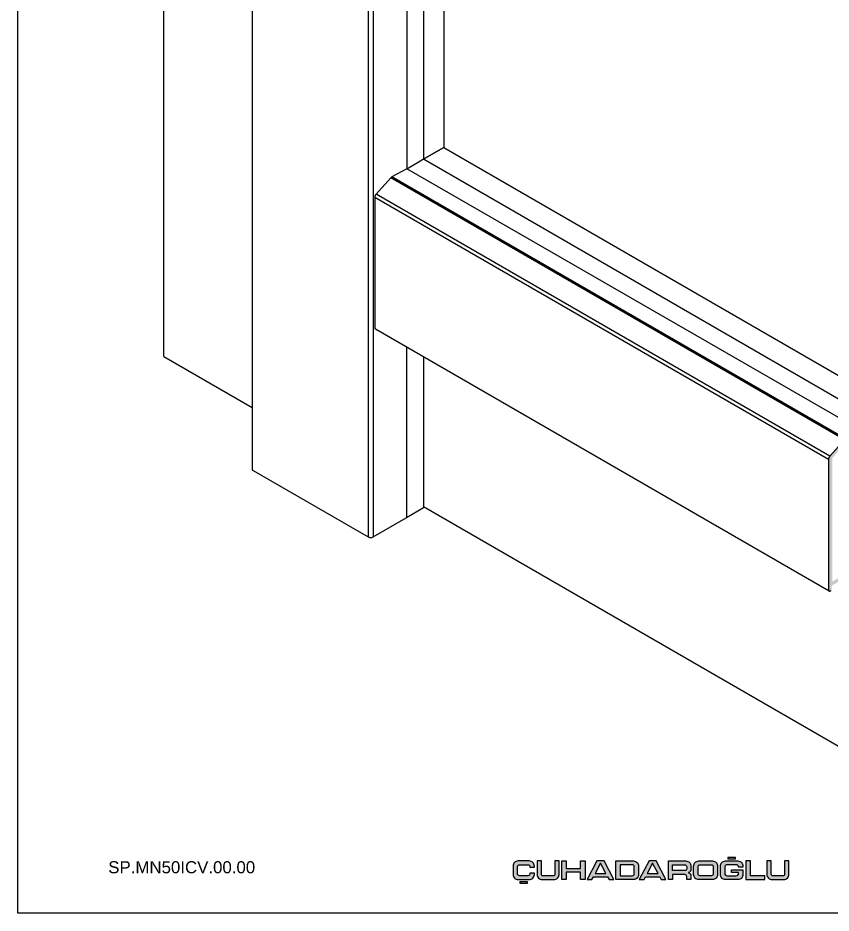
# Model space of a CAD drawing. Header units: millimetres. Extents: x 12 to 3612, y 18 to 315.
# Drawn here: x 252.5 to 387.4, y 17.9 to 166.4 of the extents above; entities that cross this region are included whole.
import ezdxf

# ---------------------------------------------------------------- set-up
doc = ezdxf.new("R2010")
doc.units = ezdxf.units.MM
doc.linetypes.add('SLD-Katı', pattern=[0])
for name, color, linetype in [('Aksesuar', 7, 'Continuous'), ('ANTET', 140, 'Continuous'), ('antet_k', 7, 'Continuous')]:
    doc.layers.add(name, color=color, linetype=linetype)
doc.styles.get("Standard").update_dxf_attribs({"font": 'arial.ttf'})

# ---------------------------------------------------------------- blocks, each defined once
blk = doc.blocks.new('MN50ICV_F.G.')
blk.add_hatch(color=253).paths.add_polyline_path([(-74.88, 373.45), (-70.23, 376.14, 0.243725), (-70.14, 376.28), (-70.14, 376.32, -0.038479), (-70.14, 376.33), (-70.14, 376.45), (-70.14, 376.52, 0.577289), (-70.47, 376.64), (-70.89, 376.4, -0.12677), (-70.98, 376.37), (-71.73, 376.36, 0.252606), (-72.23, 375.96), (-72.44, 375.57, -0.137478), (-72.59, 375.39), (-74.8, 374.12, -0.689984), (-74.88, 374.17), (-74.88, 394.59), (-72.57, 397.17), (-72.56, 397.19), (-72.54, 397.2), (-72.53, 397.2), (-72.52, 397.21), (-72.5, 397.21), (-72.49, 397.21), (-72.48, 397.21), (-72.47, 397.2), (-72.23, 397.02), (-72.18, 397), (-72.12, 396.98), (-72.06, 396.98), (-72, 397), (-71.93, 397.03), (-71.86, 397.07), (-71.8, 397.13), (-71.73, 397.19), (-70.98, 398.06, -0.081147), (-70.89, 398.13), (-70.47, 398.37, 0.243724), (-70.14, 398.94), (-70.14, 399.06), (-70.14, 399.11, 0.68997), (-70.23, 399.15), (-72.67, 397.74, 0.078493), (-72.84, 397.6), (-75.26, 394.9, 0.175554), (-75.5, 394.33), (-75.5, 372.72, 0.689973), (-75.17, 372.53), (-75.05, 372.6, 0.243725), (-74.96, 372.74), (-74.96, 373.31, -0.243727)])
for p, q in [((-171.12, 538.47), (-171.12, 392.73)), ((-145.54, 530.43), (-145.47, 442.56)), ((-151.87, 527.21), (-151.87, 381.48)), ((-151.07, 527.21), (-151.07, 381.48)), ((-70.17, 399.16), (-145.47, 442.56)), ((-72.84, 397.6), (-148.14, 441.06)), ((-72.67, 397.74), (-147.96, 441.21)), ((-75.26, 394.9), (-150.55, 438.37)), ((-75.5, 394.33), (-150.79, 437.8)), ((-75.4, 372.51), (-150.69, 415.97)), ((-145.48, 384.71), (-145.48, 412.96))]:
    blk.add_line(p, q)
at = {"color": 35}
for p, q in [((-142.72, 530.04), (-142.72, 444.15)), ((-139.35, 528.04), (-139.35, 446.1)), ((-139.35, 446.1), (-143.32, 443.8)), ((-143.32, 443.8), (-139.35, 446.1)), ((-139.35, 446.1), (-69.01, 405.49)), ((-69.01, 401.55), (-142.72, 444.15)), ((-145.47, 442.56), (-143.32, 443.8)), ((-142.72, 411.37), (-142.72, 386.3)), ((-142.72, 386.3), (-145.54, 384.67))]:
    blk.add_line(p, q, dxfattribs=at)
at = {"color": 7, "linetype": 'SLD-Katı', "lineweight": 15, "ltscale": 10}
for p, q in [((-150.79, 437.83), (-150.79, 416.26)), ((-150.4, 381.87), (-145.72, 384.57))]:
    blk.add_line(p, q, dxfattribs=at)
for points in [[(-145.47, 442.56), (-147.96, 441.21, 0.078493), (-148.14, 441.06), (-150.55, 438.37, 0.175554), (-150.79, 437.8), (-150.79, 416.18, 0.311548), (-150.69, 415.97, 0.311471)], [(-72.84, 397.6), (-75.26, 394.9, 0.175554), (-75.5, 394.33), (-75.5, 372.72, 0.689973), (-75.17, 372.53), (-75.05, 372.6, 0.243725)], [(-171.12, 392.73, 0.311546), (-170.96, 392.5), (-151.87, 381.48, 0.243685), (-151.07, 381.48), (-145.58, 384.65, 0.080584), (-145.57, 384.66, 0.577382)]]:
    blk.add_lwpolyline(points, format="xyb")
at = {"layer": 'Aksesuar', "color": 143}
for p, q in [((-185.79, 411.41), (-185.79, 555.06)), ((-185.79, 411.41), (-171.12, 402.94)), ((-142.72, 386.55), (-69.01, 343.99))]:
    blk.add_line(p, q, dxfattribs=at)
blk = doc.blocks.new('ÇUHADAROĞLU')
at = {"layer": 'ANTET'}
h = blk.add_hatch(color=7, dxfattribs=at)
h.paths.add_polyline_path([(159.1, 19.64, -0.414214), (159.42, 19.96), (160.84, 19.96, -0.414214), (161.16, 19.64), (161.16, 19.54), (161.9, 19.54), (161.9, 19.73, 0.414214), (161.05, 20.59), (159.21, 20.59, 0.414214), (158.36, 19.73), (158.36, 18.36, 0.414214), (159.21, 17.51), (161.05, 17.51, 0.414214), (161.9, 18.36), (161.9, 18.55), (161.16, 18.55), (161.16, 18.46, -0.414214), (160.84, 18.13), (159.42, 18.13, -0.414214), (159.1, 18.46)])
h.paths.add_polyline_path([(159.48, 17.12), (159.48, 16.9), (160.78, 16.9), (160.78, 17.12)])
h.paths.add_polyline_path([(165.15, 17.51, 0.414214), (166, 18.36), (166, 20.59), (165.29, 20.59), (165.29, 18.39, -0.414214), (165.03, 18.13), (163.32, 18.13, -0.414214), (163.06, 18.39), (163.06, 20.59), (162.35, 20.59), (162.35, 18.36, 0.414214), (163.2, 17.51)])
h.paths.add_polyline_path([(167.19, 18.73), (169.58, 18.73), (169.58, 17.51), (170.32, 17.51), (170.32, 20.59), (169.58, 20.59), (169.58, 19.36), (167.19, 19.36), (167.19, 20.59), (166.45, 20.59), (166.45, 17.51), (167.19, 17.51)])
h.paths.add_polyline_path([(170.66, 17.51), (171.46, 17.51), (171.69, 17.95), (174.05, 17.95), (174.29, 17.51), (175.09, 17.51), (173.48, 20.6), (172.27, 20.6)])
h.paths.add_polyline_path([(171.97, 18.49), (172.87, 20.23), (173.78, 18.49)], flags=16)
h.paths.add_polyline_path([(175.43, 17.51), (178.34, 17.51, 0.414214), (179.19, 18.36), (179.19, 19.73, 0.414214), (178.34, 20.59), (175.43, 20.59)])
h.paths.add_polyline_path([(176.14, 19.96), (178.15, 19.96, -0.414214), (178.47, 19.64), (178.47, 18.46, -0.414214), (178.15, 18.13), (176.14, 18.13)], flags=16)
h.paths.add_polyline_path([(180.34, 17.95), (182.7, 17.95), (182.94, 17.51), (183.74, 17.51), (182.13, 20.6), (180.92, 20.6), (179.31, 17.51), (180.11, 17.51)])
h.paths.add_polyline_path([(180.62, 18.49), (181.52, 20.23), (182.43, 18.49)], flags=16)
h.paths.add_polyline_path([(184.84, 18.34), (186.84, 18.34, -0.414214), (187.17, 18.02), (187.17, 17.51), (187.88, 17.51), (187.88, 18.21, 0.203358), (187.78, 18.44, 0.098259), (187.5, 18.62), (187.5, 18.7, 0.058399), (187.74, 18.83, 0.246853), (187.88, 19.09), (187.88, 19.73, 0.414214), (187.03, 20.59), (184.13, 20.59), (184.13, 17.51), (184.84, 17.51)])
h.paths.add_polyline_path([(184.84, 18.99), (184.84, 19.96), (186.82, 19.96, -0.414214), (187.17, 19.61), (187.17, 19.31, -0.414214), (186.84, 18.99)], flags=16)
h.paths.add_polyline_path([(191.45, 17.51, 0.414214), (192.31, 18.36), (192.31, 19.73, 0.414214), (191.45, 20.59), (189.19, 20.59, 0.414214), (188.33, 19.73), (188.33, 18.36, 0.414214), (189.19, 17.51)])
h.paths.add_polyline_path([(189.37, 18.13, -0.414214), (189.05, 18.46), (189.05, 19.64, -0.414214), (189.37, 19.96), (191.27, 19.96, -0.414214), (191.59, 19.64), (191.59, 18.46, -0.414214), (191.27, 18.13)], flags=16)
h.paths.add_polyline_path([(193.61, 17.51), (195.66, 17.51, 0.414214), (196.51, 18.36), (196.51, 19.11), (194.59, 19.11), (194.59, 18.7), (195.78, 18.7), (195.78, 18.54, -0.414214), (195.37, 18.13), (193.9, 18.13, -0.414214), (193.49, 18.54), (193.49, 19.55, -0.414214), (193.9, 19.96), (195.37, 19.96, -0.407741), (195.78, 19.56), (196.51, 19.56), (196.51, 19.73, 0.414214), (195.66, 20.59), (193.61, 20.59, 0.414214), (192.76, 19.73), (192.76, 18.36, 0.414214)])
h.paths.add_polyline_path([(195.28, 20.97), (195.28, 21.19), (193.99, 21.19), (193.99, 20.97)])
h.paths.add_polyline_path([(200.14, 17.51), (200.14, 18.13), (197.76, 18.13), (197.76, 20.59), (196.97, 20.59), (196.97, 17.51)])
h.paths.add_polyline_path([(201.2, 18.39), (201.2, 20.59), (200.48, 20.59), (200.48, 18.36, 0.414214), (201.34, 17.51), (203.28, 17.51, 0.414214), (204.13, 18.36), (204.13, 20.59), (203.42, 20.59), (203.42, 18.39, -0.414214), (203.16, 18.13), (201.46, 18.13, -0.414214)])
h = blk.add_hatch(color=7, dxfattribs=at)
h.paths.add_polyline_path([(159.1, 19.64, -0.414214), (159.42, 19.96), (160.84, 19.96, -0.414214), (161.16, 19.64), (161.16, 19.54), (161.9, 19.54), (161.9, 19.73, 0.414214), (161.05, 20.59), (159.21, 20.59, 0.414214), (158.36, 19.73), (158.36, 18.36, 0.414214), (159.21, 17.51), (161.05, 17.51, 0.414214), (161.9, 18.36), (161.9, 18.55), (161.16, 18.55), (161.16, 18.46, -0.414214), (160.84, 18.13), (159.42, 18.13, -0.414214), (159.1, 18.46)])
h.paths.add_polyline_path([(159.48, 17.12), (159.48, 16.9), (160.78, 16.9), (160.78, 17.12)])
h.paths.add_polyline_path([(165.15, 17.51, 0.414214), (166, 18.36), (166, 20.59), (165.29, 20.59), (165.29, 18.39, -0.414214), (165.03, 18.13), (163.32, 18.13, -0.414214), (163.06, 18.39), (163.06, 20.59), (162.35, 20.59), (162.35, 18.36, 0.414214), (163.2, 17.51)])
h.paths.add_polyline_path([(167.19, 18.73), (169.58, 18.73), (169.58, 17.51), (170.32, 17.51), (170.32, 20.59), (169.58, 20.59), (169.58, 19.36), (167.19, 19.36), (167.19, 20.59), (166.45, 20.59), (166.45, 17.51), (167.19, 17.51)])
h.paths.add_polyline_path([(170.66, 17.51), (171.46, 17.51), (171.69, 17.95), (174.05, 17.95), (174.29, 17.51), (175.09, 17.51), (173.48, 20.6), (172.27, 20.6)])
h.paths.add_polyline_path([(171.97, 18.49), (172.87, 20.23), (173.78, 18.49)], flags=16)
h.paths.add_polyline_path([(175.43, 17.51), (178.34, 17.51, 0.414214), (179.19, 18.36), (179.19, 19.73, 0.414214), (178.34, 20.59), (175.43, 20.59)])
h.paths.add_polyline_path([(176.14, 19.96), (178.15, 19.96, -0.414214), (178.47, 19.64), (178.47, 18.46, -0.414214), (178.15, 18.13), (176.14, 18.13)], flags=16)
h.paths.add_polyline_path([(180.34, 17.95), (182.7, 17.95), (182.94, 17.51), (183.74, 17.51), (182.13, 20.6), (180.92, 20.6), (179.31, 17.51), (180.11, 17.51)])
h.paths.add_polyline_path([(180.62, 18.49), (181.52, 20.23), (182.43, 18.49)], flags=16)
h.paths.add_polyline_path([(184.84, 18.34), (186.84, 18.34, -0.414214), (187.17, 18.02), (187.17, 17.51), (187.88, 17.51), (187.88, 18.21, 0.203358), (187.78, 18.44, 0.098259), (187.5, 18.62), (187.5, 18.7, 0.058399), (187.74, 18.83, 0.246853), (187.88, 19.09), (187.88, 19.73, 0.414214), (187.03, 20.59), (184.13, 20.59), (184.13, 17.51), (184.84, 17.51)])
h.paths.add_polyline_path([(184.84, 18.99), (184.84, 19.96), (186.82, 19.96, -0.414214), (187.17, 19.61), (187.17, 19.31, -0.414214), (186.84, 18.99)], flags=16)
h.paths.add_polyline_path([(191.45, 17.51, 0.414214), (192.31, 18.36), (192.31, 19.73, 0.414214), (191.45, 20.59), (189.19, 20.59, 0.414214), (188.33, 19.73), (188.33, 18.36, 0.414214), (189.19, 17.51)])
h.paths.add_polyline_path([(189.37, 18.13, -0.414214), (189.05, 18.46), (189.05, 19.64, -0.414214), (189.37, 19.96), (191.27, 19.96, -0.414214), (191.59, 19.64), (191.59, 18.46, -0.414214), (191.27, 18.13)], flags=16)
h.paths.add_polyline_path([(193.61, 17.51), (195.66, 17.51, 0.414214), (196.51, 18.36), (196.51, 19.11), (194.59, 19.11), (194.59, 18.7), (195.78, 18.7), (195.78, 18.54, -0.414214), (195.37, 18.13), (193.9, 18.13, -0.414214), (193.49, 18.54), (193.49, 19.55, -0.414214), (193.9, 19.96), (195.37, 19.96, -0.407741), (195.78, 19.56), (196.51, 19.56), (196.51, 19.73, 0.414214), (195.66, 20.59), (193.61, 20.59, 0.414214), (192.76, 19.73), (192.76, 18.36, 0.414214)])
h.paths.add_polyline_path([(195.28, 20.97), (195.28, 21.19), (193.99, 21.19), (193.99, 20.97)])
h.paths.add_polyline_path([(200.14, 17.51), (200.14, 18.13), (197.76, 18.13), (197.76, 20.59), (196.97, 20.59), (196.97, 17.51)])
h.paths.add_polyline_path([(201.2, 18.39), (201.2, 20.59), (200.48, 20.59), (200.48, 18.36, 0.414214), (201.34, 17.51), (203.28, 17.51, 0.414214), (204.13, 18.36), (204.13, 20.59), (203.42, 20.59), (203.42, 18.39, -0.414214), (203.16, 18.13), (201.46, 18.13, -0.414214)])
at = {"layer": 'ANTET', "color": 7}
for points in [[(193.99, 21.19), (193.99, 20.97), (195.28, 20.97), (195.28, 21.19)], [(193.99, 21.19), (193.99, 20.97), (195.28, 20.97), (195.28, 21.19)], [(167.19, 20.59), (167.19, 19.36), (169.58, 19.36), (169.58, 20.59), (170.32, 20.59), (170.32, 17.51), (169.58, 17.51), (169.58, 18.73), (167.19, 18.73), (167.19, 17.51), (166.45, 17.51), (166.45, 20.59)], [(167.19, 20.59), (167.19, 19.36), (169.58, 19.36), (169.58, 20.59), (170.32, 20.59), (170.32, 17.51), (169.58, 17.51), (169.58, 18.73), (167.19, 18.73), (167.19, 17.51), (166.45, 17.51), (166.45, 20.59)], [(171.46, 17.51), (171.69, 17.95), (174.05, 17.95), (174.29, 17.51), (175.09, 17.51), (173.48, 20.6), (172.27, 20.6), (170.66, 17.51)], [(171.46, 17.51), (171.69, 17.95), (174.05, 17.95), (174.29, 17.51), (175.09, 17.51), (173.48, 20.6), (172.27, 20.6), (170.66, 17.51)], [(171.97, 18.49), (173.78, 18.49), (172.87, 20.23)], [(171.97, 18.49), (173.78, 18.49), (172.87, 20.23)], [(180.11, 17.51), (180.34, 17.95), (182.7, 17.95), (182.94, 17.51), (183.74, 17.51), (182.13, 20.6), (180.92, 20.6), (179.31, 17.51)], [(180.11, 17.51), (180.34, 17.95), (182.7, 17.95), (182.94, 17.51), (183.74, 17.51), (182.13, 20.6), (180.92, 20.6), (179.31, 17.51)], [(180.62, 18.49), (182.43, 18.49), (181.52, 20.23)], [(180.62, 18.49), (182.43, 18.49), (181.52, 20.23)], [(196.97, 20.59), (196.97, 17.51), (200.14, 17.51), (200.14, 18.13), (197.76, 18.13), (197.76, 20.59)], [(196.97, 20.59), (196.97, 17.51), (200.14, 17.51), (200.14, 18.13), (197.76, 18.13), (197.76, 20.59)], [(159.48, 17.12), (159.48, 16.9), (160.78, 16.9), (160.78, 17.12)], [(159.48, 17.12), (159.48, 16.9), (160.78, 16.9), (160.78, 17.12)]]:
    blk.add_lwpolyline(points, close=True, dxfattribs=at)
for points in [[(159.42, 18.13, -0.414214), (159.1, 18.46), (159.1, 19.64, -0.414214), (159.42, 19.96), (160.84, 19.96, -0.414214), (161.16, 19.64), (161.16, 19.54), (161.9, 19.54), (161.9, 19.73, 0.414214), (161.05, 20.59), (159.21, 20.59, 0.414214), (158.36, 19.73), (158.36, 18.36, 0.414214), (159.21, 17.51), (161.05, 17.51, 0.414214), (161.9, 18.36), (161.9, 18.55), (161.16, 18.55), (161.16, 18.46, -0.414214), (160.84, 18.13)], [(159.42, 18.13, -0.414214), (159.1, 18.46), (159.1, 19.64, -0.414214), (159.42, 19.96), (160.84, 19.96, -0.414214), (161.16, 19.64), (161.16, 19.54), (161.9, 19.54), (161.9, 19.73, 0.414214), (161.05, 20.59), (159.21, 20.59, 0.414214), (158.36, 19.73), (158.36, 18.36, 0.414214), (159.21, 17.51), (161.05, 17.51, 0.414214), (161.9, 18.36), (161.9, 18.55), (161.16, 18.55), (161.16, 18.46, -0.414214), (160.84, 18.13)], [(165.03, 18.13), (163.32, 18.13, -0.414214), (163.06, 18.39), (163.06, 20.59), (162.35, 20.59), (162.35, 18.36, 0.414214), (163.2, 17.51), (165.15, 17.51, 0.414214), (166, 18.36), (166, 20.59), (165.29, 20.59), (165.29, 18.39, -0.414214)], [(165.03, 18.13), (163.32, 18.13, -0.414214), (163.06, 18.39), (163.06, 20.59), (162.35, 20.59), (162.35, 18.36, 0.414214), (163.2, 17.51), (165.15, 17.51, 0.414214), (166, 18.36), (166, 20.59), (165.29, 20.59), (165.29, 18.39, -0.414214)], [(175.43, 17.51), (175.43, 20.59), (178.34, 20.59, -0.414214), (179.19, 19.73), (179.19, 18.36, -0.414214), (178.34, 17.51)], [(175.43, 17.51), (175.43, 20.59), (178.34, 20.59, -0.414214), (179.19, 19.73), (179.19, 18.36, -0.414214), (178.34, 17.51)], [(178.47, 19.64, 0.414214), (178.15, 19.96), (176.14, 19.96), (176.14, 18.13), (178.15, 18.13, 0.414214), (178.47, 18.46)], [(178.47, 19.64, 0.414214), (178.15, 19.96), (176.14, 19.96), (176.14, 18.13), (178.15, 18.13, 0.414214), (178.47, 18.46)], [(187.88, 18.21), (187.88, 17.51), (187.17, 17.51), (187.17, 18.02, 0.414214), (186.84, 18.34), (184.84, 18.34), (184.84, 17.51), (184.13, 17.51), (184.13, 20.59), (187.03, 20.59, -0.414214), (187.88, 19.73), (187.88, 19.09, -0.246853), (187.74, 18.83, -0.058399), (187.5, 18.7), (187.5, 18.62, -0.098259), (187.78, 18.44, -0.203358)], [(187.88, 18.21), (187.88, 17.51), (187.17, 17.51), (187.17, 18.02, 0.414214), (186.84, 18.34), (184.84, 18.34), (184.84, 17.51), (184.13, 17.51), (184.13, 20.59), (187.03, 20.59, -0.414214), (187.88, 19.73), (187.88, 19.09, -0.246853), (187.74, 18.83, -0.058399), (187.5, 18.7), (187.5, 18.62, -0.098259), (187.78, 18.44, -0.203358)], [(186.82, 19.96, -0.414214), (187.17, 19.61), (187.17, 19.31, -0.414214), (186.84, 18.99), (184.84, 18.99), (184.84, 19.96)], [(186.82, 19.96, -0.414214), (187.17, 19.61), (187.17, 19.31, -0.414214), (186.84, 18.99), (184.84, 18.99), (184.84, 19.96)], [(191.45, 17.51), (189.19, 17.51, -0.414214), (188.33, 18.36), (188.33, 19.73, -0.414214), (189.19, 20.59), (191.45, 20.59, -0.414214), (192.31, 19.73), (192.31, 18.36, -0.414214)], [(191.45, 17.51), (189.19, 17.51, -0.414214), (188.33, 18.36), (188.33, 19.73, -0.414214), (189.19, 20.59), (191.45, 20.59, -0.414214), (192.31, 19.73), (192.31, 18.36, -0.414214)], [(191.59, 19.64), (191.59, 18.46, -0.414214), (191.27, 18.13), (189.37, 18.13, -0.414214), (189.05, 18.46), (189.05, 19.64, -0.414214), (189.37, 19.96), (191.27, 19.96, -0.414214)], [(191.59, 19.64), (191.59, 18.46, -0.414214), (191.27, 18.13), (189.37, 18.13, -0.414214), (189.05, 18.46), (189.05, 19.64, -0.414214), (189.37, 19.96), (191.27, 19.96, -0.414214)], [(195.78, 18.54), (195.78, 18.7), (194.59, 18.7), (194.59, 19.11), (196.51, 19.11), (196.51, 18.36, -0.414214), (195.66, 17.51), (193.61, 17.51, -0.414214), (192.76, 18.36), (192.76, 19.73, -0.414214), (193.61, 20.59), (195.66, 20.59, -0.414214), (196.51, 19.73), (196.51, 19.56), (195.78, 19.56, 0.407741), (195.37, 19.96), (193.9, 19.96, 0.414214), (193.49, 19.55), (193.49, 18.54, 0.414214), (193.9, 18.13), (195.37, 18.13, 0.414214)], [(195.78, 18.54), (195.78, 18.7), (194.59, 18.7), (194.59, 19.11), (196.51, 19.11), (196.51, 18.36, -0.414214), (195.66, 17.51), (193.61, 17.51, -0.414214), (192.76, 18.36), (192.76, 19.73, -0.414214), (193.61, 20.59), (195.66, 20.59, -0.414214), (196.51, 19.73), (196.51, 19.56), (195.78, 19.56, 0.407741), (195.37, 19.96), (193.9, 19.96, 0.414214), (193.49, 19.55), (193.49, 18.54, 0.414214), (193.9, 18.13), (195.37, 18.13, 0.414214)], [(201.34, 17.51), (203.28, 17.51, 0.414214), (204.13, 18.36), (204.13, 20.59), (203.42, 20.59), (203.42, 18.39, -0.414214), (203.16, 18.13), (201.46, 18.13, -0.414214), (201.2, 18.39), (201.2, 20.59), (200.48, 20.59), (200.48, 18.36, 0.414214)], [(201.34, 17.51), (203.28, 17.51, 0.414214), (204.13, 18.36), (204.13, 20.59), (203.42, 20.59), (203.42, 18.39, -0.414214), (203.16, 18.13), (201.46, 18.13, -0.414214), (201.2, 18.39), (201.2, 20.59), (200.48, 20.59), (200.48, 18.36, 0.414214)]]:
    blk.add_lwpolyline(points, format="xyb", close=True, dxfattribs=at)
blk = doc.blocks.new('SP.KTGR.1A')
at = {"insert": (-248.38, 1804.14), "char_height": 2, "width": 54.4479, "attachment_point": 1}
blk.add_mtext('{\\pxql;\\fArial Unicode MS|b0|i0|c0|p34;{\\C7;SP.MN50ICV.00.00}}', dxfattribs=at)
blk = doc.blocks.new('MN50 ICV SİP. KAT. SYF.')
at = {"layer": 'antet_k', "color": 252}
blk.add_lwpolyline([(196.74, 36.05), (196.74, 333.05), (406.74, 333.05), (406.74, 36.05)], close=True, dxfattribs=at)
for name, p in [('SP.KTGR.1A', (460.11, -1759.48)), ('ÇUHADAROĞLU', (120.53, 24.11))]:
    blk.add_blockref(name, p)

msp = doc.modelspace()

# ---------------------------------------------------------------- block references
for name, p in [('MN50 ICV SİP. KAT. SYF.', (55.735, -18.174)), ('MN50ICV_F.G.', (462.471, -301.211)), ('MN50ICV_F.G.', (462.471, -301.211))]:
    msp.add_blockref(name, p)

doc.saveas('drawing.dxf')
